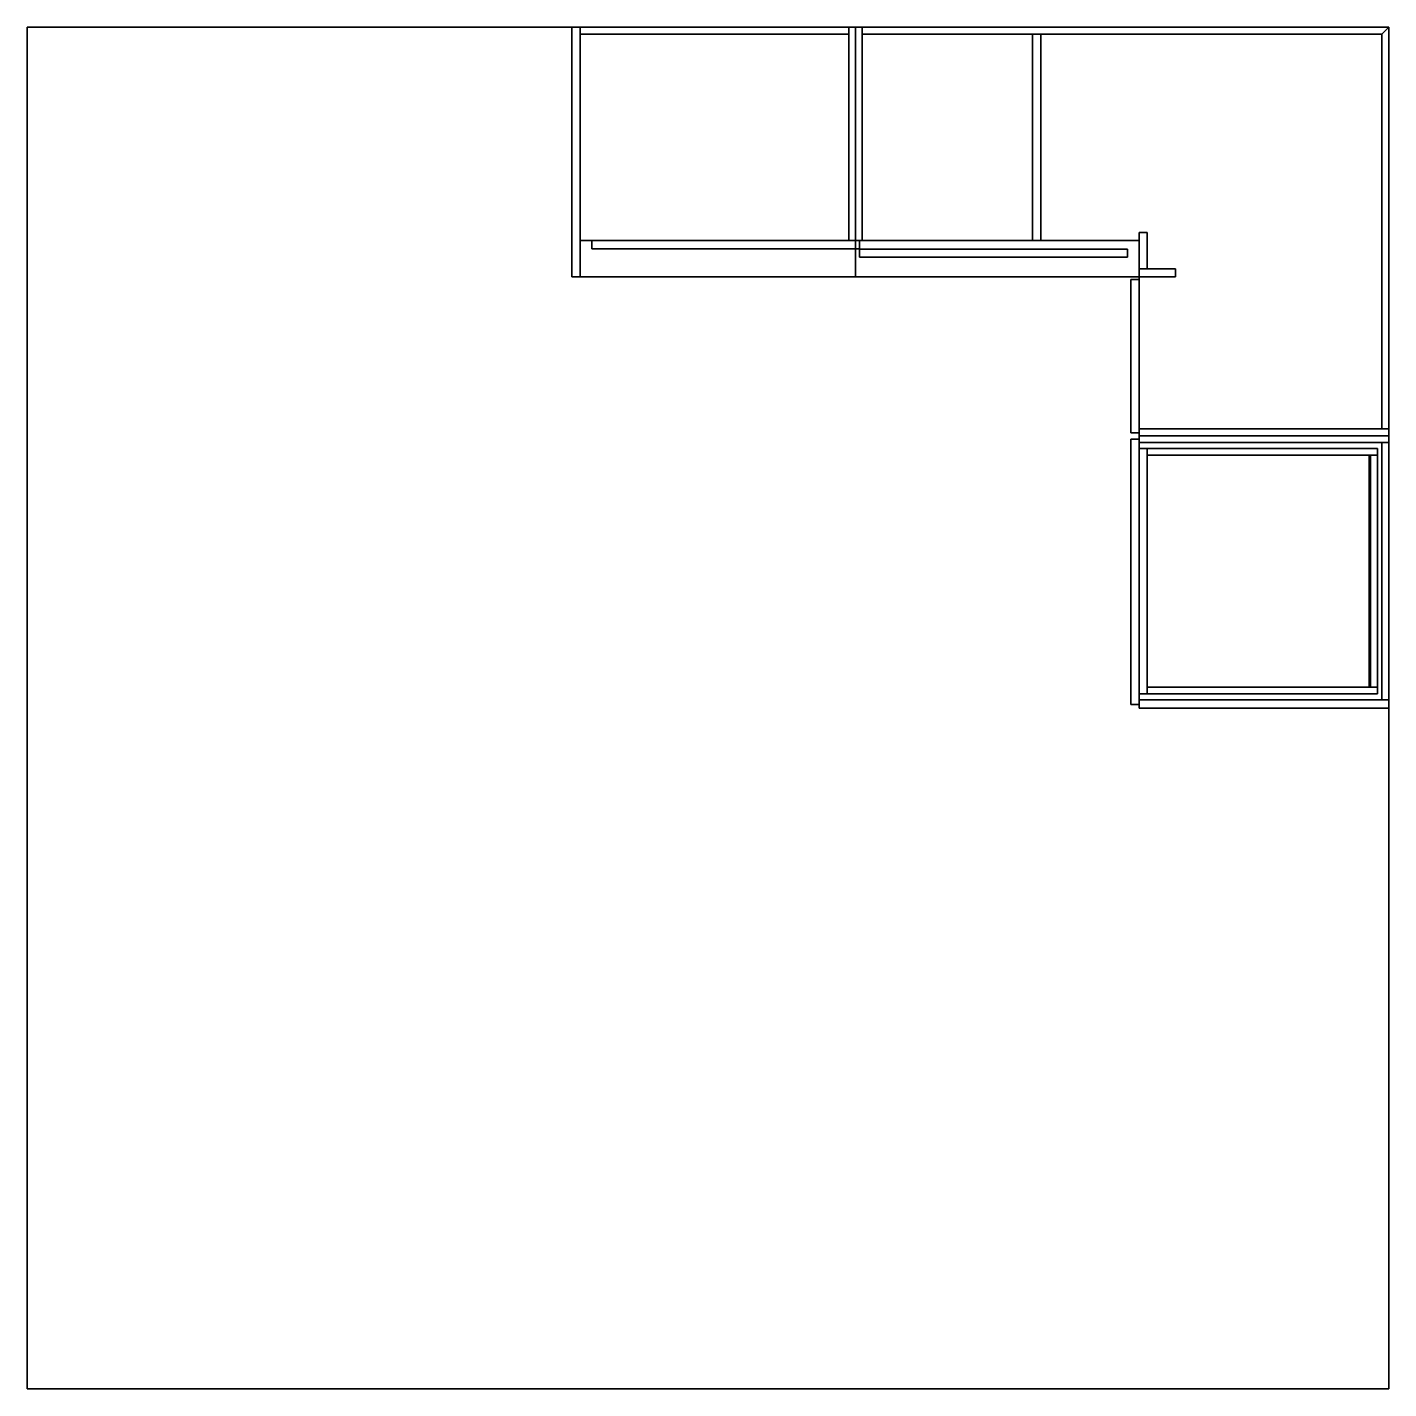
# Model space of a CAD drawing. Extents: x -2000 to 1000, y -2500 to 500.
import ezdxf

# ---------------------------------------------------------------- set-up
doc = ezdxf.new("R2010")
doc.units = 0

# ---------------------------------------------------------------- blocks, each defined once
blk = doc.blocks.new('ProyectoMuebleNiñas.EsquineroPlacard.Suelo', base_point=(625, 0))
at = {"layer": 'Melamina 18 Nebrasca', "color": 0}
for points, invisible_edges in [([(0, 350), (1175, 900), (625, 350), (0, 350)], 11), ([(0, 900), (1175, 900), (0, 350), (0, 900)], 10), ([(625, 350, 18), (0, 900, 18), (0, 350, 18), (625, 350, 18)], 9), ([(1175, 0, 18), (0, 900, 18), (625, 350, 18), (1175, 0, 18)], 15), ([(1175, 900, 18), (0, 900, 18), (1175, 0, 18), (1175, 900, 18)], 10), ([(625, 0), (1175, 900), (1175, 0), (625, 0)], 9), ([(625, 350), (1175, 900), (625, 0), (625, 350)], 11), ([(1175, 0, 18), (625, 350, 18), (625, 0, 18), (1175, 0, 18)], 9)]:
    blk.add_3dface(points, dxfattribs=dict(at, invisible_edges=invisible_edges))
for points in [[(0, 350, 18), (0, 900, 18), (0, 900), (0, 350)], [(0, 900, 18), (1175, 900, 18), (1175, 900), (0, 900)], [(1175, 900, 18), (1175, 0, 18), (1175, 0), (1175, 900)], [(625, 350, 18), (0, 350, 18), (0, 350), (625, 350)], [(625, 0, 18), (625, 350, 18), (625, 350), (625, 0)], [(1175, 0, 18), (625, 0, 18), (625, 0), (1175, 0)]]:
    blk.add_3dface(points, dxfattribs=at)
blk = doc.blocks.new('ProyectoMuebleNiñas.EsquineroPlacard.Techo', base_point=(625, 350, 2300))
at = {"layer": 'Melamina 18 Nebrasca', "color": 0}
for points, invisible_edges in [([(625, 350, 2300), (0, 900, 2300), (0, 350, 2300), (625, 350, 2300)], 9), ([(1175, 0, 2300), (0, 900, 2300), (625, 350, 2300), (1175, 0, 2300)], 15), ([(1175, 900, 2300), (0, 900, 2300), (1175, 0, 2300), (1175, 900, 2300)], 10), ([(0, 350, 2282), (1175, 900, 2282), (625, 350, 2282), (0, 350, 2282)], 11), ([(0, 900, 2282), (1175, 900, 2282), (0, 350, 2282), (0, 900, 2282)], 10), ([(625, 0, 2282), (1175, 900, 2282), (1175, 0, 2282), (625, 0, 2282)], 9), ([(625, 350, 2282), (1175, 900, 2282), (625, 0, 2282), (625, 350, 2282)], 11), ([(1175, 0, 2300), (625, 350, 2300), (625, 0, 2300), (1175, 0, 2300)], 9)]:
    blk.add_3dface(points, dxfattribs=dict(at, invisible_edges=invisible_edges))
for points in [[(0, 900, 2282), (0, 350, 2282), (0, 350, 2300), (0, 900, 2300)], [(1175, 900, 2282), (0, 900, 2282), (0, 900, 2300), (1175, 900, 2300)], [(1175, 0, 2282), (1175, 900, 2282), (1175, 900, 2300), (1175, 0, 2300)], [(0, 350, 2282), (625, 350, 2282), (625, 350, 2300), (0, 350, 2300)], [(625, 350, 2282), (625, 0, 2282), (625, 0, 2300), (625, 350, 2300)], [(625, 0, 2282), (1175, 0, 2282), (1175, 0, 2300), (625, 0, 2300)]]:
    blk.add_3dface(points, dxfattribs=at)
blk = doc.blocks.new('ProyectoMuebleNiñas.EsquineroPlacard.Lateral Izquierdo', base_point=(0, 900, 18))
at = {"layer": 'Melamina 15 Blanca', "color": 0}
for points in [[(0, 900, 18), (0, 430, 18), (0, 430, 2282), (0, 900, 2282)], [(15, 900, 18), (15, 430, 18), (0, 430, 18), (0, 900, 18)], [(15, 430, 2282), (15, 900, 2282), (0, 900, 2282), (0, 430, 2282)], [(15, 900, 2282), (15, 900, 18), (0, 900, 18), (0, 900, 2282)], [(15, 900, 18), (15, 430, 18), (15, 430, 2282), (15, 900, 2282)], [(15, 430, 18), (15, 430, 2282), (0, 430, 2282), (0, 430, 18)]]:
    blk.add_3dface(points, dxfattribs=at)
blk = doc.blocks.new('ProyectoMuebleNiñas.EsquineroPlacard.Lateral Derecho', base_point=(1175, 0, 2282))
at = {"layer": 'Melamina 15 Blanca', "color": 0}
for points in [[(1175, 15, 2282), (625, 15, 2282), (625, 15, 18), (1175, 15, 18)], [(1175, 15, 2282), (625, 15, 2282), (625, 0, 2282), (1175, 0, 2282)], [(625, 15, 2282), (625, 15, 18), (625, 0, 18), (625, 0, 2282)], [(625, 15, 18), (1175, 15, 18), (1175, 0, 18), (625, 0, 18)], [(1175, 0, 2282), (625, 0, 2282), (625, 0, 18), (1175, 0, 18)], [(1175, 15, 18), (1175, 15, 2282), (1175, 0, 2282), (1175, 0, 18)]]:
    blk.add_3dface(points, dxfattribs=at)
blk = doc.blocks.new('ProyectoMuebleNiñas.EsquineroPlacard.Trasera Derecha', base_point=(1175, 900, 2282))
at = {"layer": 'Melamina 15 Blanca', "color": 0}
for points in [[(1160, 885, 2282), (1160, 15, 2282), (1175, 15, 2282), (1175, 900, 2282)], [(1160, 15, 18), (1160, 885, 18), (1175, 900, 18), (1175, 15, 18)], [(1160, 885, 18), (1175, 900, 18), (1175, 900, 2282), (1160, 885, 2282)], [(1175, 900, 2282), (1175, 15, 2282), (1175, 15, 18), (1175, 900, 18)], [(1160, 885, 2282), (1160, 15, 2282), (1160, 15, 18), (1160, 885, 18)], [(1160, 15, 2282), (1160, 15, 18), (1175, 15, 18), (1175, 15, 2282)]]:
    blk.add_3dface(points, dxfattribs=at)
blk = doc.blocks.new('ProyectoMuebleNiñas.EsquineroPlacard.Trasera Izquierda', base_point=(1175, 900, 18))
at = {"layer": 'Melamina 15 Blanca', "color": 0}
for points in [[(1175, 900, 18), (15, 900, 18), (15, 900, 2282), (1175, 900, 2282)], [(1160, 885, 18), (15, 885, 18), (15, 900, 18), (1175, 900, 18)], [(15, 885, 18), (15, 885, 2282), (15, 900, 2282), (15, 900, 18)], [(15, 885, 2282), (1160, 885, 2282), (1175, 900, 2282), (15, 900, 2282)], [(1160, 885, 2282), (1175, 900, 2282), (1175, 900, 18), (1160, 885, 18)], [(1160, 885, 18), (15, 885, 18), (15, 885, 2282), (1160, 885, 2282)]]:
    blk.add_3dface(points, dxfattribs=at)
blk = doc.blocks.new('ProyectoMuebleNiñas.EsquineroPlacard.División Vertical [1]', base_point=(390, 885, 18))
at = {"layer": 'Melamina 18 Blanca', "color": 0}
for points in [[(390, 885, 18), (390, 885, 2282), (390, 430, 2282), (390, 430, 18)], [(390, 885, 18), (408, 885, 18), (408, 885, 2282), (390, 885, 2282)], [(390, 885, 2282), (408, 885, 2282), (408, 430, 2282), (390, 430, 2282)], [(390, 430, 18), (408, 430, 18), (408, 885, 18), (390, 885, 18)], [(408, 885, 18), (408, 885, 2282), (408, 430, 2282), (408, 430, 18)], [(390, 430, 2282), (408, 430, 2282), (408, 430, 18), (390, 430, 18)]]:
    blk.add_3dface(points, dxfattribs=at)
blk = doc.blocks.new('ProyectoMuebleNiñas.EsquineroPlacard.Estante Fijo [1]', base_point=(625, 15, 918))
at = {"layer": 'Melamina 18 Blanca', "color": 0}
for points, invisible_edges in [([(408, 430, 918), (1160, 885, 918), (625, 430, 918), (408, 430, 918)], 11), ([(408, 885, 918), (1160, 885, 918), (408, 430, 918), (408, 885, 918)], 10), ([(625, 430, 936), (408, 885, 936), (408, 430, 936), (625, 430, 936)], 9), ([(1160, 15, 936), (408, 885, 936), (625, 430, 936), (1160, 15, 936)], 15), ([(1160, 885, 936), (408, 885, 936), (1160, 15, 936), (1160, 885, 936)], 10), ([(625, 15, 918), (1160, 885, 918), (1160, 15, 918), (625, 15, 918)], 9), ([(625, 430, 918), (1160, 885, 918), (625, 15, 918), (625, 430, 918)], 11), ([(1160, 15, 936), (625, 430, 936), (625, 15, 936), (1160, 15, 936)], 9)]:
    blk.add_3dface(points, dxfattribs=dict(at, invisible_edges=invisible_edges))
for points in [[(1160, 885, 918), (1160, 885, 936), (408, 885, 936), (408, 885, 918)], [(408, 885, 918), (408, 885, 936), (408, 430, 936), (408, 430, 918)], [(1160, 15, 918), (1160, 15, 936), (1160, 885, 936), (1160, 885, 918)], [(408, 430, 918), (408, 430, 936), (625, 430, 936), (625, 430, 918)], [(625, 430, 918), (625, 430, 936), (625, 15, 936), (625, 15, 918)], [(625, 15, 918), (625, 15, 936), (1160, 15, 936), (1160, 15, 918)]]:
    blk.add_3dface(points, dxfattribs=at)
blk = doc.blocks.new('ProyectoMuebleNiñas.EsquineroPlacard.Estante Fijo [2]', base_point=(625, 15, 1964))
at = {"layer": 'Melamina 18 Blanca', "color": 0}
for points, invisible_edges in [([(408, 430, 1964), (1160, 885, 1964), (625, 430, 1964), (408, 430, 1964)], 11), ([(408, 885, 1964), (1160, 885, 1964), (408, 430, 1964), (408, 885, 1964)], 10), ([(625, 430, 1982), (408, 885, 1982), (408, 430, 1982), (625, 430, 1982)], 9), ([(1160, 15, 1982), (408, 885, 1982), (625, 430, 1982), (1160, 15, 1982)], 15), ([(1160, 885, 1982), (408, 885, 1982), (1160, 15, 1982), (1160, 885, 1982)], 10), ([(625, 15, 1964), (1160, 885, 1964), (1160, 15, 1964), (625, 15, 1964)], 9), ([(625, 430, 1964), (1160, 885, 1964), (625, 15, 1964), (625, 430, 1964)], 11), ([(1160, 15, 1982), (625, 430, 1982), (625, 15, 1982), (1160, 15, 1982)], 9)]:
    blk.add_3dface(points, dxfattribs=dict(at, invisible_edges=invisible_edges))
for points in [[(1160, 885, 1964), (1160, 885, 1982), (408, 885, 1982), (408, 885, 1964)], [(408, 885, 1964), (408, 885, 1982), (408, 430, 1982), (408, 430, 1964)], [(1160, 15, 1964), (1160, 15, 1982), (1160, 885, 1982), (1160, 885, 1964)], [(408, 430, 1964), (408, 430, 1982), (625, 430, 1982), (625, 430, 1964)], [(625, 430, 1964), (625, 430, 1982), (625, 15, 1982), (625, 15, 1964)], [(625, 15, 1964), (625, 15, 1982), (1160, 15, 1982), (1160, 15, 1964)]]:
    blk.add_3dface(points, dxfattribs=at)
blk = doc.blocks.new('ProyectoMuebleNiñas.EsquineroPlacard.División Vertical [2] (1)', base_point=(705, 368, 918))
at = {"layer": 'Melamina 18 Nebrasca', "color": 0}
for points in [[(705, 368, 918), (625, 368, 918), (625, 368, 18), (705, 368, 18)], [(705, 350, 918), (625, 350, 918), (625, 368, 918), (705, 368, 918)], [(625, 368, 918), (625, 350, 918), (625, 350, 18), (625, 368, 18)], [(625, 368, 18), (625, 350, 18), (705, 350, 18), (705, 368, 18)], [(705, 368, 918), (705, 350, 918), (705, 350, 18), (705, 368, 18)], [(705, 350, 18), (625, 350, 18), (625, 350, 918), (705, 350, 918)]]:
    blk.add_3dface(points, dxfattribs=at)
blk = doc.blocks.new('ProyectoMuebleNiñas.EsquineroPlacard.División Vertical [3] (1)', base_point=(705, 368, 1964))
at = {"layer": 'Melamina 18 Nebrasca', "color": 0}
for points in [[(705, 368, 1964), (625, 368, 1964), (625, 368, 936), (705, 368, 936)], [(705, 350, 1964), (625, 350, 1964), (625, 368, 1964), (705, 368, 1964)], [(625, 368, 1964), (625, 350, 1964), (625, 350, 936), (625, 368, 936)], [(625, 368, 936), (625, 350, 936), (705, 350, 936), (705, 368, 936)], [(705, 368, 1964), (705, 350, 1964), (705, 350, 936), (705, 368, 936)], [(705, 350, 936), (625, 350, 936), (625, 350, 1964), (705, 350, 1964)]]:
    blk.add_3dface(points, dxfattribs=at)
blk = doc.blocks.new('ProyectoMuebleNiñas.EsquineroPlacard.División Vertical [4] (1)', base_point=(705, 368, 2282))
at = {"layer": 'Melamina 18 Nebrasca', "color": 0}
for points in [[(705, 368, 2282), (625, 368, 2282), (625, 368, 1982), (705, 368, 1982)], [(705, 350, 2282), (625, 350, 2282), (625, 368, 2282), (705, 368, 2282)], [(625, 368, 2282), (625, 350, 2282), (625, 350, 1982), (625, 368, 1982)], [(625, 368, 1982), (625, 350, 1982), (705, 350, 1982), (705, 368, 1982)], [(705, 368, 2282), (705, 350, 2282), (705, 350, 1982), (705, 368, 1982)], [(705, 350, 1982), (625, 350, 1982), (625, 350, 2282), (705, 350, 2282)]]:
    blk.add_3dface(points, dxfattribs=at)
blk = doc.blocks.new('ProyectoMuebleNiñas.EsquineroPlacard.División Vertical [5] (1)', base_point=(625, 448, 918))
at = {"layer": 'Melamina 18 Nebrasca', "color": 0}
for points in [[(625, 448, 918), (625, 368, 918), (625, 368, 18), (625, 448, 18)], [(643, 448, 918), (643, 368, 918), (625, 368, 918), (625, 448, 918)], [(625, 368, 18), (643, 368, 18), (643, 448, 18), (625, 448, 18)], [(625, 448, 918), (643, 448, 918), (643, 448, 18), (625, 448, 18)], [(643, 448, 18), (643, 368, 18), (643, 368, 918), (643, 448, 918)], [(625, 368, 918), (643, 368, 918), (643, 368, 18), (625, 368, 18)]]:
    blk.add_3dface(points, dxfattribs=at)
blk = doc.blocks.new('ProyectoMuebleNiñas.EsquineroPlacard.División Vertical [6] (1)', base_point=(625, 448, 1964))
at = {"layer": 'Melamina 18 Nebrasca', "color": 0}
for points in [[(625, 448, 1964), (625, 368, 1964), (625, 368, 936), (625, 448, 936)], [(643, 448, 1964), (643, 368, 1964), (625, 368, 1964), (625, 448, 1964)], [(625, 368, 936), (643, 368, 936), (643, 448, 936), (625, 448, 936)], [(625, 448, 1964), (643, 448, 1964), (643, 448, 936), (625, 448, 936)], [(643, 448, 936), (643, 368, 936), (643, 368, 1964), (643, 448, 1964)], [(625, 368, 1964), (643, 368, 1964), (643, 368, 936), (625, 368, 936)]]:
    blk.add_3dface(points, dxfattribs=at)
blk = doc.blocks.new('ProyectoMuebleNiñas.EsquineroPlacard.División Vertical [7] (1)', base_point=(625, 448, 2282))
at = {"layer": 'Melamina 18 Nebrasca', "color": 0}
for points in [[(625, 448, 2282), (625, 368, 2282), (625, 368, 1982), (625, 448, 1982)], [(643, 448, 2282), (643, 368, 2282), (625, 368, 2282), (625, 448, 2282)], [(625, 368, 1982), (643, 368, 1982), (643, 448, 1982), (625, 448, 1982)], [(625, 448, 2282), (643, 448, 2282), (643, 448, 1982), (625, 448, 1982)], [(643, 448, 1982), (643, 368, 1982), (643, 368, 2282), (643, 448, 2282)], [(625, 368, 2282), (643, 368, 2282), (643, 368, 1982), (625, 368, 1982)]]:
    blk.add_3dface(points, dxfattribs=at)
blk = doc.blocks.new('ProyectoMuebleNiñas.EsquineroPlacard.Estante Fijo [3]', base_point=(390, 885, 918))
at = {"layer": 'Melamina 15 Blanca', "color": 0}
for points in [[(390, 885, 918), (15, 885, 918), (15, 430, 918), (390, 430, 918)], [(390, 885, 933), (15, 885, 933), (15, 430, 933), (390, 430, 933)], [(390, 885, 918), (390, 885, 933), (15, 885, 933), (15, 885, 918)], [(15, 885, 918), (15, 885, 933), (15, 430, 933), (15, 430, 918)], [(390, 430, 918), (390, 430, 933), (390, 885, 933), (390, 885, 918)], [(15, 430, 918), (15, 430, 933), (390, 430, 933), (390, 430, 918)]]:
    blk.add_3dface(points, dxfattribs=at)
blk = doc.blocks.new('ProyectoMuebleNiñas.EsquineroPlacard.Estante Fijo [4]', base_point=(390, 885, 1372.7))
at = {"layer": 'Melamina 15 Blanca', "color": 0}
for points in [[(390, 885, 1372.7), (15, 885, 1372.7), (15, 430, 1372.7), (390, 430, 1372.7)], [(390, 885, 1387.7), (15, 885, 1387.7), (15, 430, 1387.7), (390, 430, 1387.7)], [(390, 885, 1372.7), (390, 885, 1387.7), (15, 885, 1387.7), (15, 885, 1372.7)], [(15, 885, 1372.7), (15, 885, 1387.7), (15, 430, 1387.7), (15, 430, 1372.7)], [(390, 430, 1372.7), (390, 430, 1387.7), (390, 885, 1387.7), (390, 885, 1372.7)], [(15, 430, 1372.7), (15, 430, 1387.7), (390, 430, 1387.7), (390, 430, 1372.7)]]:
    blk.add_3dface(points, dxfattribs=at)
blk = doc.blocks.new('ProyectoMuebleNiñas.EsquineroPlacard.Estante Fijo [5]', base_point=(390, 885, 1827.3))
at = {"layer": 'Melamina 15 Blanca', "color": 0}
for points in [[(390, 885, 1827.3), (15, 885, 1827.3), (15, 430, 1827.3), (390, 430, 1827.3)], [(390, 885, 1842.3), (15, 885, 1842.3), (15, 430, 1842.3), (390, 430, 1842.3)], [(390, 885, 1827.3), (390, 885, 1842.3), (15, 885, 1842.3), (15, 885, 1827.3)], [(15, 885, 1827.3), (15, 885, 1842.3), (15, 430, 1842.3), (15, 430, 1827.3)], [(390, 430, 1827.3), (390, 430, 1842.3), (390, 885, 1842.3), (390, 885, 1827.3)], [(15, 430, 1827.3), (15, 430, 1842.3), (390, 430, 1842.3), (390, 430, 1827.3)]]:
    blk.add_3dface(points, dxfattribs=at)
blk = doc.blocks.new('ProyectoMuebleNiñas.EsquineroPlacard.Estante Fijo [6]', base_point=(390, 885, 460.5))
at = {"layer": 'Melamina 15 Blanca', "color": 0}
for points in [[(390, 885, 460.5), (15, 885, 460.5), (15, 430, 460.5), (390, 430, 460.5)], [(390, 885, 475.5), (15, 885, 475.5), (15, 430, 475.5), (390, 430, 475.5)], [(390, 885, 460.5), (390, 885, 475.5), (15, 885, 475.5), (15, 885, 460.5)], [(15, 885, 460.5), (15, 885, 475.5), (15, 430, 475.5), (15, 430, 460.5)], [(390, 430, 460.5), (390, 430, 475.5), (390, 885, 475.5), (390, 885, 460.5)], [(15, 430, 460.5), (15, 430, 475.5), (390, 430, 475.5), (390, 430, 460.5)]]:
    blk.add_3dface(points, dxfattribs=at)
blk = doc.blocks.new('ProyectoMuebleNiñas.EsquineroPlacard.Puerta 1 (unica) [1]', base_point=(607, 6, 6))
at = {"layer": 'Melamina 18 Nebrasca', "color": 0}
for points in [[(607, 6, 6), (607, 6, 924), (607, 344, 924), (607, 344, 6)], [(625, 6, 924), (607, 6, 924), (607, 344, 924), (625, 344, 924)], [(625, 344, 924), (607, 344, 924), (607, 344, 6), (625, 344, 6)], [(625, 344, 6), (607, 344, 6), (607, 6, 6), (625, 6, 6)], [(625, 6, 6), (625, 6, 924), (625, 344, 924), (625, 344, 6)], [(625, 6, 6), (607, 6, 6), (607, 6, 924), (625, 6, 924)]]:
    blk.add_3dface(points, dxfattribs=at)
blk = doc.blocks.new('ProyectoMuebleNiñas.EsquineroPlacard.Puerta 1 (unica) [2]', base_point=(607, 6, 930))
at = {"layer": 'Melamina 18 Nebrasca', "color": 0}
for points in [[(607, 6, 930), (607, 6, 2290), (607, 344, 2290), (607, 344, 930)], [(625, 6, 2290), (607, 6, 2290), (607, 344, 2290), (625, 344, 2290)], [(625, 344, 2290), (607, 344, 2290), (607, 344, 930), (625, 344, 930)], [(625, 344, 930), (607, 344, 930), (607, 6, 930), (625, 6, 930)], [(625, 6, 930), (625, 6, 2290), (625, 344, 2290), (625, 344, 930)], [(625, 6, 930), (607, 6, 930), (607, 6, 2290), (625, 6, 2290)]]:
    blk.add_3dface(points, dxfattribs=at)
blk = doc.blocks.new('ProyectoMuebleNiñas.EsquineroPlacard')
at = {"layer": 'Melamina 15 Blanca'}
for name, p in [('ProyectoMuebleNiñas.EsquineroPlacard.Lateral Izquierdo', (0, 900, 18)), ('ProyectoMuebleNiñas.EsquineroPlacard.Trasera Izquierda', (1175, 900, 18)), ('ProyectoMuebleNiñas.EsquineroPlacard.Trasera Derecha', (1175, 900, 2282)), ('ProyectoMuebleNiñas.EsquineroPlacard.Estante Fijo [3]', (390, 885, 918)), ('ProyectoMuebleNiñas.EsquineroPlacard.Estante Fijo [4]', (390, 885, 1372.7)), ('ProyectoMuebleNiñas.EsquineroPlacard.Estante Fijo [5]', (390, 885, 1827.3)), ('ProyectoMuebleNiñas.EsquineroPlacard.Estante Fijo [6]', (390, 885, 460.5)), ('ProyectoMuebleNiñas.EsquineroPlacard.Lateral Derecho', (1175, 0, 2282))]:
    blk.add_blockref(name, p, dxfattribs=at)
at = {"layer": 'Melamina 18 Blanca'}
for name, p in [('ProyectoMuebleNiñas.EsquineroPlacard.División Vertical [1]', (390, 885, 18)), ('ProyectoMuebleNiñas.EsquineroPlacard.Estante Fijo [1]', (625, 15, 918)), ('ProyectoMuebleNiñas.EsquineroPlacard.Estante Fijo [2]', (625, 15, 1964))]:
    blk.add_blockref(name, p, dxfattribs=at)
at = {"layer": 'Melamina 18 Nebrasca'}
for name, p in [('ProyectoMuebleNiñas.EsquineroPlacard.Suelo', (625, 0)), ('ProyectoMuebleNiñas.EsquineroPlacard.Techo', (625, 350, 2300)), ('ProyectoMuebleNiñas.EsquineroPlacard.División Vertical [5] (1)', (625, 448, 918)), ('ProyectoMuebleNiñas.EsquineroPlacard.División Vertical [6] (1)', (625, 448, 1964)), ('ProyectoMuebleNiñas.EsquineroPlacard.División Vertical [7] (1)', (625, 448, 2282)), ('ProyectoMuebleNiñas.EsquineroPlacard.División Vertical [2] (1)', (705, 368, 918)), ('ProyectoMuebleNiñas.EsquineroPlacard.División Vertical [3] (1)', (705, 368, 1964)), ('ProyectoMuebleNiñas.EsquineroPlacard.División Vertical [4] (1)', (705, 368, 2282)), ('ProyectoMuebleNiñas.EsquineroPlacard.Puerta 1 (unica) [1]', (607, 6, 6)), ('ProyectoMuebleNiñas.EsquineroPlacard.Puerta 1 (unica) [2]', (607, 6, 930))]:
    blk.add_blockref(name, p, dxfattribs=at)
blk = doc.blocks.new('ProyectoMuebleNiñas.LatDerPlacard.Suelo', base_point=(0, 18))
at = {"layer": 'Melamina 18 Nebrasca', "color": 0}
for points in [[(0, 18), (0, 568), (600, 568), (600, 18)], [(0, 18, 18), (0, 568, 18), (600, 568, 18), (600, 18, 18)], [(0, 18, 18), (0, 568, 18), (0, 568), (0, 18)], [(0, 568, 18), (600, 568, 18), (600, 568), (0, 568)], [(600, 568, 18), (600, 18, 18), (600, 18), (600, 568)], [(600, 18, 18), (0, 18, 18), (0, 18), (600, 18)]]:
    blk.add_3dface(points, dxfattribs=at)
blk = doc.blocks.new('ProyectoMuebleNiñas.LatDerPlacard.Techo', base_point=(600, 18, 2300))
at = {"layer": 'Melamina 18 Nebrasca', "color": 0}
for points in [[(600, 18, 2300), (600, 568, 2300), (0, 568, 2300), (0, 18, 2300)], [(600, 18, 2282), (600, 568, 2282), (0, 568, 2282), (0, 18, 2282)], [(600, 568, 2282), (0, 568, 2282), (0, 568, 2300), (600, 568, 2300)], [(0, 568, 2282), (0, 18, 2282), (0, 18, 2300), (0, 568, 2300)], [(600, 18, 2282), (600, 568, 2282), (600, 568, 2300), (600, 18, 2300)], [(0, 18, 2282), (600, 18, 2282), (600, 18, 2300), (0, 18, 2300)]]:
    blk.add_3dface(points, dxfattribs=at)
blk = doc.blocks.new('ProyectoMuebleNiñas.LatDerPlacard.Lateral Derecho', base_point=(600, 18, 18))
at = {"layer": 'Melamina 18 Nebrasca', "color": 0}
for points in [[(582, 18, 18), (582, 568, 18), (582, 568, 2282), (582, 18, 2282)], [(582, 18, 18), (582, 568, 18), (600, 568, 18), (600, 18, 18)], [(582, 568, 18), (582, 568, 2282), (600, 568, 2282), (600, 568, 18)], [(582, 568, 2282), (582, 18, 2282), (600, 18, 2282), (600, 568, 2282)], [(600, 18, 18), (600, 568, 18), (600, 568, 2282), (600, 18, 2282)], [(582, 18, 2282), (582, 18, 18), (600, 18, 18), (600, 18, 2282)]]:
    blk.add_3dface(points, dxfattribs=at)
blk = doc.blocks.new('ProyectoMuebleNiñas.LatDerPlacard.Trasera', base_point=(15, 568, 2282))
at = {"layer": 'Melamina 15 Blanca', "color": 0}
for points in [[(15, 568, 2282), (582, 568, 2282), (582, 568, 18), (15, 568, 18)], [(15, 553, 2282), (582, 553, 2282), (582, 568, 2282), (15, 568, 2282)], [(582, 553, 18), (15, 553, 18), (15, 568, 18), (582, 568, 18)], [(15, 553, 18), (15, 553, 2282), (15, 568, 2282), (15, 568, 18)], [(15, 553, 2282), (582, 553, 2282), (582, 553, 18), (15, 553, 18)], [(582, 553, 2282), (582, 553, 18), (582, 568, 18), (582, 568, 2282)]]:
    blk.add_3dface(points, dxfattribs=at)
blk = doc.blocks.new('ProyectoMuebleNiñas.LatDerPlacard.Lateral Izquierdo', base_point=(0, 18, 2282))
at = {"layer": 'Melamina 15 Blanca', "color": 0}
for points in [[(0, 18, 2282), (0, 568, 2282), (0, 568, 18), (0, 18, 18)], [(15, 18, 2282), (15, 568, 2282), (0, 568, 2282), (0, 18, 2282)], [(15, 568, 2282), (15, 568, 18), (0, 568, 18), (0, 568, 2282)], [(15, 568, 18), (15, 18, 18), (0, 18, 18), (0, 568, 18)], [(15, 18, 2282), (15, 568, 2282), (15, 568, 18), (15, 18, 18)], [(15, 18, 18), (15, 18, 2282), (0, 18, 2282), (0, 18, 18)]]:
    blk.add_3dface(points, dxfattribs=at)
blk = doc.blocks.new('ProyectoMuebleNiñas.LatDerPlacard.Estante Fijo [1]', base_point=(15, 18, 368))
at = {"layer": 'Melamina 15 Blanca', "color": 0}
for points in [[(15, 18, 368), (582, 18, 368), (582, 553, 368), (15, 553, 368)], [(15, 18, 383), (582, 18, 383), (582, 553, 383), (15, 553, 383)], [(582, 553, 368), (582, 553, 383), (15, 553, 383), (15, 553, 368)], [(15, 553, 368), (15, 553, 383), (15, 18, 383), (15, 18, 368)], [(582, 18, 368), (582, 18, 383), (582, 553, 383), (582, 553, 368)], [(15, 18, 368), (15, 18, 383), (582, 18, 383), (582, 18, 368)]]:
    blk.add_3dface(points, dxfattribs=at)
blk = doc.blocks.new('ProyectoMuebleNiñas.LatDerPlacard.Estante Fijo [2]', base_point=(15, 18, 1964))
at = {"layer": 'Melamina 18 Blanca', "color": 0}
for points in [[(15, 18, 1964), (582, 18, 1964), (582, 553, 1964), (15, 553, 1964)], [(15, 18, 1982), (582, 18, 1982), (582, 553, 1982), (15, 553, 1982)], [(582, 553, 1964), (582, 553, 1982), (15, 553, 1982), (15, 553, 1964)], [(15, 553, 1964), (15, 553, 1982), (15, 18, 1982), (15, 18, 1964)], [(582, 18, 1964), (582, 18, 1982), (582, 553, 1982), (582, 553, 1964)], [(15, 18, 1964), (15, 18, 1982), (582, 18, 1982), (582, 18, 1964)]]:
    blk.add_3dface(points, dxfattribs=at)
blk = doc.blocks.new('ProyectoMuebleNiñas.LatDerPlacard.Estante Fijo [3]', base_point=(15, 18, 733))
at = {"layer": 'Melamina 15 Blanca', "color": 0}
for points in [[(15, 18, 733), (582, 18, 733), (582, 553, 733), (15, 553, 733)], [(15, 18, 748), (582, 18, 748), (582, 553, 748), (15, 553, 748)], [(582, 553, 733), (582, 553, 748), (15, 553, 748), (15, 553, 733)], [(15, 553, 733), (15, 553, 748), (15, 18, 748), (15, 18, 733)], [(582, 18, 733), (582, 18, 748), (582, 553, 748), (582, 553, 733)], [(15, 18, 733), (15, 18, 748), (582, 18, 748), (582, 18, 733)]]:
    blk.add_3dface(points, dxfattribs=at)
blk = doc.blocks.new('ProyectoMuebleNiñas.LatDerPlacard.Cajón 1 [1] (1)', base_point=(8, 18, 379.5))
at = {"layer": 'Melamina 18 Nebrasca', "color": 0}
for points in [[(8, 18, 379.5), (8, 18, 736.5), (592, 18, 736.5), (592, 18, 379.5)], [(8, 0, 379.5), (8, 18, 379.5), (8, 18, 736.5), (8, 0, 736.5)], [(8, 0, 736.5), (8, 18, 736.5), (592, 18, 736.5), (592, 0, 736.5)], [(592, 0, 379.5), (592, 18, 379.5), (8, 18, 379.5), (8, 0, 379.5)], [(8, 0, 379.5), (8, 0, 736.5), (592, 0, 736.5), (592, 0, 379.5)], [(592, 0, 736.5), (592, 18, 736.5), (592, 18, 379.5), (592, 0, 379.5)]]:
    blk.add_3dface(points, dxfattribs=at)
blk = doc.blocks.new('ProyectoMuebleNiñas.LatDerPlacard.Contra-Frente Cajón 1 [1]', base_point=(28, 18, 393))
at = {"layer": 'Melamina 18 Nebrasca', "color": 0}
for points in [[(28, 36, 393), (28, 36, 583), (569, 36, 583), (569, 36, 393)], [(28, 18, 393), (28, 36, 393), (28, 36, 583), (28, 18, 583)], [(28, 18, 583), (28, 36, 583), (569, 36, 583), (569, 18, 583)], [(569, 18, 393), (569, 36, 393), (28, 36, 393), (28, 18, 393)], [(569, 18, 583), (569, 36, 583), (569, 36, 393), (569, 18, 393)], [(28, 18, 393), (28, 18, 583), (569, 18, 583), (569, 18, 393)]]:
    blk.add_3dface(points, dxfattribs=at)
blk = doc.blocks.new('ProyectoMuebleNiñas.LatDerPlacard.Lateral Izq Cajón 1 [1]', base_point=(28, 36, 583))
at = {"layer": 'Melamina 15 Blanca', "color": 0}
for points in [[(28, 36, 583), (28, 36, 393), (28, 543, 393), (28, 543, 583)], [(28, 36, 393), (43, 36, 393), (43, 543, 393), (28, 543, 393)], [(28, 543, 393), (43, 543, 393), (43, 543, 583), (28, 543, 583)], [(28, 543, 583), (43, 543, 583), (43, 36, 583), (28, 36, 583)], [(43, 36, 583), (43, 36, 393), (43, 543, 393), (43, 543, 583)], [(28, 36, 583), (43, 36, 583), (43, 36, 393), (28, 36, 393)]]:
    blk.add_3dface(points, dxfattribs=at)
blk = doc.blocks.new('ProyectoMuebleNiñas.LatDerPlacard.Lateral Der Cajón 1 [1]', base_point=(569, 36, 393))
at = {"layer": 'Melamina 15 Blanca', "color": 0}
for points in [[(554, 36, 393), (554, 36, 583), (554, 543, 583), (554, 543, 393)], [(569, 36, 583), (554, 36, 583), (554, 543, 583), (569, 543, 583)], [(569, 543, 583), (554, 543, 583), (554, 543, 393), (569, 543, 393)], [(569, 543, 393), (554, 543, 393), (554, 36, 393), (569, 36, 393)], [(569, 36, 393), (569, 36, 583), (569, 543, 583), (569, 543, 393)], [(569, 36, 393), (554, 36, 393), (554, 36, 583), (569, 36, 583)]]:
    blk.add_3dface(points, dxfattribs=at)
blk = doc.blocks.new('ProyectoMuebleNiñas.LatDerPlacard.Fondo Cajón 1 [1]', base_point=(43, 36, 393))
at = {"layer": 'Melamina 15 Blanca', "color": 0}
for points in [[(43, 36, 393), (554, 36, 393), (554, 528, 393), (43, 528, 393)], [(43, 36, 408), (554, 36, 408), (554, 528, 408), (43, 528, 408)], [(554, 528, 393), (554, 528, 408), (43, 528, 408), (43, 528, 393)], [(43, 528, 393), (43, 528, 408), (43, 36, 408), (43, 36, 393)], [(554, 36, 393), (554, 36, 408), (554, 528, 408), (554, 528, 393)], [(43, 36, 393), (43, 36, 408), (554, 36, 408), (554, 36, 393)]]:
    blk.add_3dface(points, dxfattribs=at)
blk = doc.blocks.new('ProyectoMuebleNiñas.LatDerPlacard.Trasera Cajón 1 [1]', base_point=(43, 543, 583))
at = {"layer": 'Melamina 15 Blanca', "color": 0}
for points in [[(43, 543, 583), (43, 543, 393), (554, 543, 393), (554, 543, 583)], [(43, 543, 583), (43, 528, 583), (43, 528, 393), (43, 543, 393)], [(43, 543, 393), (43, 528, 393), (554, 528, 393), (554, 543, 393)], [(554, 543, 583), (554, 528, 583), (43, 528, 583), (43, 543, 583)], [(554, 543, 393), (554, 528, 393), (554, 528, 583), (554, 543, 583)], [(43, 528, 583), (43, 528, 393), (554, 528, 393), (554, 528, 583)]]:
    blk.add_3dface(points, dxfattribs=at)
blk = doc.blocks.new('ProyectoMuebleNiñas.LatDerPlacard.Cajón 1 [2] (1)', base_point=(8, 18, 8))
at = {"layer": 'Melamina 18 Nebrasca', "color": 0}
for points in [[(8, 18, 8), (8, 18, 371.5), (592, 18, 371.5), (592, 18, 8)], [(8, 0, 8), (8, 18, 8), (8, 18, 371.5), (8, 0, 371.5)], [(8, 0, 371.5), (8, 18, 371.5), (592, 18, 371.5), (592, 0, 371.5)], [(592, 0, 8), (592, 18, 8), (8, 18, 8), (8, 0, 8)], [(8, 0, 8), (8, 0, 371.5), (592, 0, 371.5), (592, 0, 8)], [(592, 0, 371.5), (592, 18, 371.5), (592, 18, 8), (592, 0, 8)]]:
    blk.add_3dface(points, dxfattribs=at)
blk = doc.blocks.new('ProyectoMuebleNiñas.LatDerPlacard.Contra-Frente Cajón 1 [2]', base_point=(28, 18, 28))
at = {"layer": 'Melamina 18 Nebrasca', "color": 0}
for points in [[(28, 36, 28), (28, 36, 218), (569, 36, 218), (569, 36, 28)], [(28, 18, 28), (28, 36, 28), (28, 36, 218), (28, 18, 218)], [(28, 18, 218), (28, 36, 218), (569, 36, 218), (569, 18, 218)], [(569, 18, 28), (569, 36, 28), (28, 36, 28), (28, 18, 28)], [(569, 18, 218), (569, 36, 218), (569, 36, 28), (569, 18, 28)], [(28, 18, 28), (28, 18, 218), (569, 18, 218), (569, 18, 28)]]:
    blk.add_3dface(points, dxfattribs=at)
blk = doc.blocks.new('ProyectoMuebleNiñas.LatDerPlacard.Lateral Izq Cajón 1 [2]', base_point=(28, 36, 218))
at = {"layer": 'Melamina 15 Blanca', "color": 0}
for points in [[(28, 36, 218), (28, 36, 28), (28, 543, 28), (28, 543, 218)], [(28, 36, 28), (43, 36, 28), (43, 543, 28), (28, 543, 28)], [(28, 543, 28), (43, 543, 28), (43, 543, 218), (28, 543, 218)], [(28, 543, 218), (43, 543, 218), (43, 36, 218), (28, 36, 218)], [(43, 36, 218), (43, 36, 28), (43, 543, 28), (43, 543, 218)], [(28, 36, 218), (43, 36, 218), (43, 36, 28), (28, 36, 28)]]:
    blk.add_3dface(points, dxfattribs=at)
blk = doc.blocks.new('ProyectoMuebleNiñas.LatDerPlacard.Lateral Der Cajón 1 [2]', base_point=(569, 36, 28))
at = {"layer": 'Melamina 15 Blanca', "color": 0}
for points in [[(554, 36, 28), (554, 36, 218), (554, 543, 218), (554, 543, 28)], [(569, 36, 218), (554, 36, 218), (554, 543, 218), (569, 543, 218)], [(569, 543, 218), (554, 543, 218), (554, 543, 28), (569, 543, 28)], [(569, 543, 28), (554, 543, 28), (554, 36, 28), (569, 36, 28)], [(569, 36, 28), (569, 36, 218), (569, 543, 218), (569, 543, 28)], [(569, 36, 28), (554, 36, 28), (554, 36, 218), (569, 36, 218)]]:
    blk.add_3dface(points, dxfattribs=at)
blk = doc.blocks.new('ProyectoMuebleNiñas.LatDerPlacard.Fondo Cajón 1 [2]', base_point=(43, 36, 28))
at = {"layer": 'Melamina 15 Blanca', "color": 0}
for points in [[(43, 36, 28), (554, 36, 28), (554, 525, 28), (43, 525, 28)], [(43, 36, 43), (554, 36, 43), (554, 525, 43), (43, 525, 43)], [(554, 525, 28), (554, 525, 43), (43, 525, 43), (43, 525, 28)], [(43, 525, 28), (43, 525, 43), (43, 36, 43), (43, 36, 28)], [(554, 36, 28), (554, 36, 43), (554, 525, 43), (554, 525, 28)], [(43, 36, 28), (43, 36, 43), (554, 36, 43), (554, 36, 28)]]:
    blk.add_3dface(points, dxfattribs=at)
blk = doc.blocks.new('ProyectoMuebleNiñas.LatDerPlacard.Trasera Cajón 1 [2]', base_point=(43, 543, 218))
at = {"layer": 'Melamina 18 Blanca', "color": 0}
for points in [[(43, 543, 218), (43, 543, 28), (554, 543, 28), (554, 543, 218)], [(43, 543, 218), (43, 525, 218), (43, 525, 28), (43, 543, 28)], [(43, 543, 28), (43, 525, 28), (554, 525, 28), (554, 543, 28)], [(554, 543, 218), (554, 525, 218), (43, 525, 218), (43, 543, 218)], [(554, 543, 28), (554, 525, 28), (554, 525, 218), (554, 543, 218)], [(43, 525, 218), (43, 525, 28), (554, 525, 28), (554, 525, 218)]]:
    blk.add_3dface(points, dxfattribs=at)
blk = doc.blocks.new('ProyectoMuebleNiñas.LatDerPlacard.Puerta 1 (unica) [1]', base_point=(8, 0, 2290))
at = {"layer": 'Melamina 18 Nebrasca', "color": 0}
for points in [[(8, 18, 2290), (8, 18, 744.5), (592, 18, 744.5), (592, 18, 2290)], [(8, 18, 2290), (8, 0, 2290), (8, 0, 744.5), (8, 18, 744.5)], [(8, 18, 744.5), (8, 0, 744.5), (592, 0, 744.5), (592, 18, 744.5)], [(592, 18, 2290), (592, 0, 2290), (8, 0, 2290), (8, 18, 2290)], [(8, 0, 2290), (8, 0, 744.5), (592, 0, 744.5), (592, 0, 2290)], [(592, 18, 744.5), (592, 0, 744.5), (592, 0, 2290), (592, 18, 2290)]]:
    blk.add_3dface(points, dxfattribs=at)
blk = doc.blocks.new('ProyectoMuebleNiñas.LatDerPlacard')
at = {"layer": 'Melamina 15 Blanca'}
for name, p in [('ProyectoMuebleNiñas.LatDerPlacard.Lateral Izquierdo', (0, 18, 2282)), ('ProyectoMuebleNiñas.LatDerPlacard.Trasera', (15, 568, 2282)), ('ProyectoMuebleNiñas.LatDerPlacard.Estante Fijo [1]', (15, 18, 368)), ('ProyectoMuebleNiñas.LatDerPlacard.Estante Fijo [3]', (15, 18, 733)), ('ProyectoMuebleNiñas.LatDerPlacard.Lateral Izq Cajón 1 [1]', (28, 36, 583)), ('ProyectoMuebleNiñas.LatDerPlacard.Lateral Izq Cajón 1 [2]', (28, 36, 218)), ('ProyectoMuebleNiñas.LatDerPlacard.Trasera Cajón 1 [1]', (43, 543, 583)), ('ProyectoMuebleNiñas.LatDerPlacard.Lateral Der Cajón 1 [1]', (569, 36, 393)), ('ProyectoMuebleNiñas.LatDerPlacard.Lateral Der Cajón 1 [2]', (569, 36, 28)), ('ProyectoMuebleNiñas.LatDerPlacard.Fondo Cajón 1 [1]', (43, 36, 393)), ('ProyectoMuebleNiñas.LatDerPlacard.Fondo Cajón 1 [2]', (43, 36, 28))]:
    blk.add_blockref(name, p, dxfattribs=at)
at = {"layer": 'Melamina 18 Blanca'}
for name, p in [('ProyectoMuebleNiñas.LatDerPlacard.Estante Fijo [2]', (15, 18, 1964)), ('ProyectoMuebleNiñas.LatDerPlacard.Trasera Cajón 1 [2]', (43, 543, 218))]:
    blk.add_blockref(name, p, dxfattribs=at)
at = {"layer": 'Melamina 18 Nebrasca'}
for name, p in [('ProyectoMuebleNiñas.LatDerPlacard.Suelo', (0, 18)), ('ProyectoMuebleNiñas.LatDerPlacard.Techo', (600, 18, 2300)), ('ProyectoMuebleNiñas.LatDerPlacard.Lateral Derecho', (600, 18, 18)), ('ProyectoMuebleNiñas.LatDerPlacard.Contra-Frente Cajón 1 [1]', (28, 18, 393)), ('ProyectoMuebleNiñas.LatDerPlacard.Contra-Frente Cajón 1 [2]', (28, 18, 28)), ('ProyectoMuebleNiñas.LatDerPlacard.Cajón 1 [1] (1)', (8, 18, 379.5)), ('ProyectoMuebleNiñas.LatDerPlacard.Cajón 1 [2] (1)', (8, 18, 8)), ('ProyectoMuebleNiñas.LatDerPlacard.Puerta 1 (unica) [1]', (8, 0, 2290))]:
    blk.add_blockref(name, p, dxfattribs=at)
blk = doc.blocks.new('ProyectoMuebleNiñas.LatIzqPlacard.Suelo')
at = {"layer": 'Melamina 18 Nebrasca', "color": 0}
for points in [[(0, 0), (0, 550), (625, 550), (625, 0)], [(0, 0, 18), (0, 550, 18), (625, 550, 18), (625, 0, 18)], [(0, 0, 18), (0, 550, 18), (0, 550), (0, 0)], [(0, 550, 18), (625, 550, 18), (625, 550), (0, 550)], [(625, 550, 18), (625, 0, 18), (625, 0), (625, 550)], [(625, 0, 18), (0, 0, 18), (0, 0), (625, 0)]]:
    blk.add_3dface(points, dxfattribs=at)
blk = doc.blocks.new('ProyectoMuebleNiñas.LatIzqPlacard.Techo', base_point=(625, 0, 2300))
at = {"layer": 'Melamina 18 Nebrasca', "color": 0}
for points in [[(625, 0, 2300), (625, 550, 2300), (0, 550, 2300), (0, 0, 2300)], [(625, 0, 2282), (625, 550, 2282), (0, 550, 2282), (0, 0, 2282)], [(625, 550, 2282), (0, 550, 2282), (0, 550, 2300), (625, 550, 2300)], [(0, 550, 2282), (0, 0, 2282), (0, 0, 2300), (0, 550, 2300)], [(625, 0, 2282), (625, 550, 2282), (625, 550, 2300), (625, 0, 2300)], [(0, 0, 2282), (625, 0, 2282), (625, 0, 2300), (0, 0, 2300)]]:
    blk.add_3dface(points, dxfattribs=at)
blk = doc.blocks.new('ProyectoMuebleNiñas.LatIzqPlacard.Lateral Derecho', base_point=(625, 80, 18))
at = {"layer": 'Melamina 15 Blanca', "color": 0}
for points in [[(610, 80, 18), (610, 550, 18), (610, 550, 2282), (610, 80, 2282)], [(610, 80, 18), (610, 550, 18), (625, 550, 18), (625, 80, 18)], [(610, 550, 18), (610, 550, 2282), (625, 550, 2282), (625, 550, 18)], [(610, 550, 2282), (610, 80, 2282), (625, 80, 2282), (625, 550, 2282)], [(625, 80, 18), (625, 550, 18), (625, 550, 2282), (625, 80, 2282)], [(610, 80, 2282), (610, 80, 18), (625, 80, 18), (625, 80, 2282)]]:
    blk.add_3dface(points, dxfattribs=at)
blk = doc.blocks.new('ProyectoMuebleNiñas.LatIzqPlacard.Trasera', base_point=(18, 550, 2282))
at = {"layer": 'Melamina 15 Blanca', "color": 0}
for points in [[(18, 550, 2282), (610, 550, 2282), (610, 550, 18), (18, 550, 18)], [(18, 535, 2282), (610, 535, 2282), (610, 550, 2282), (18, 550, 2282)], [(610, 535, 18), (18, 535, 18), (18, 550, 18), (610, 550, 18)], [(18, 535, 18), (18, 535, 2282), (18, 550, 2282), (18, 550, 18)], [(610, 535, 2282), (610, 535, 18), (610, 550, 18), (610, 550, 2282)], [(18, 535, 2282), (610, 535, 2282), (610, 535, 18), (18, 535, 18)]]:
    blk.add_3dface(points, dxfattribs=at)
blk = doc.blocks.new('ProyectoMuebleNiñas.LatIzqPlacard.Lateral Izquierdo', base_point=(0, 0, 2282))
at = {"layer": 'Melamina 18 Nebrasca', "color": 0}
for points in [[(0, 0, 2282), (0, 550, 2282), (0, 550, 18), (0, 0, 18)], [(18, 0, 2282), (18, 550, 2282), (0, 550, 2282), (0, 0, 2282)], [(18, 550, 2282), (18, 550, 18), (0, 550, 18), (0, 550, 2282)], [(18, 550, 18), (18, 0, 18), (0, 0, 18), (0, 550, 18)], [(18, 0, 2282), (18, 550, 2282), (18, 550, 18), (18, 0, 18)], [(18, 0, 18), (18, 0, 2282), (0, 0, 2282), (0, 0, 18)]]:
    blk.add_3dface(points, dxfattribs=at)
blk = doc.blocks.new('ProyectoMuebleNiñas.LatIzqPlacard.Estante Fijo [1]', base_point=(18, 80, 518))
at = {"layer": 'Melamina 18 Blanca', "color": 0}
for points in [[(18, 80, 518), (610, 80, 518), (610, 535, 518), (18, 535, 518)], [(18, 80, 536), (610, 80, 536), (610, 535, 536), (18, 535, 536)], [(610, 535, 518), (610, 535, 536), (18, 535, 536), (18, 535, 518)], [(18, 535, 518), (18, 535, 536), (18, 80, 536), (18, 80, 518)], [(610, 80, 518), (610, 80, 536), (610, 535, 536), (610, 535, 518)], [(18, 80, 518), (18, 80, 536), (610, 80, 536), (610, 80, 518)]]:
    blk.add_3dface(points, dxfattribs=at)
blk = doc.blocks.new('ProyectoMuebleNiñas.LatIzqPlacard.Estante Fijo [2]', base_point=(18, 80, 1136))
at = {"layer": 'Melamina 18 Blanca', "color": 0}
for points in [[(18, 80, 1136), (610, 80, 1136), (610, 535, 1136), (18, 535, 1136)], [(18, 80, 1154), (610, 80, 1154), (610, 535, 1154), (18, 535, 1154)], [(610, 535, 1136), (610, 535, 1154), (18, 535, 1154), (18, 535, 1136)], [(18, 535, 1136), (18, 535, 1154), (18, 80, 1154), (18, 80, 1136)], [(610, 80, 1136), (610, 80, 1154), (610, 535, 1154), (610, 535, 1136)], [(18, 80, 1136), (18, 80, 1154), (610, 80, 1154), (610, 80, 1136)]]:
    blk.add_3dface(points, dxfattribs=at)
blk = doc.blocks.new('ProyectoMuebleNiñas.LatIzqPlacard')
at = {"layer": 'Melamina 15 Blanca'}
for name, p in [('ProyectoMuebleNiñas.LatIzqPlacard.Trasera', (18, 550, 2282)), ('ProyectoMuebleNiñas.LatIzqPlacard.Lateral Derecho', (625, 80, 18))]:
    blk.add_blockref(name, p, dxfattribs=at)
at = {"layer": 'Melamina 18 Blanca'}
for name, p in [('ProyectoMuebleNiñas.LatIzqPlacard.Estante Fijo [1]', (18, 80, 518)), ('ProyectoMuebleNiñas.LatIzqPlacard.Estante Fijo [2]', (18, 80, 1136))]:
    blk.add_blockref(name, p, dxfattribs=at)
at = {"layer": 'Melamina 18 Nebrasca'}
for name, p in [('ProyectoMuebleNiñas.LatIzqPlacard.Suelo', (0, 0)), ('ProyectoMuebleNiñas.LatIzqPlacard.Techo', (625, 0, 2300)), ('ProyectoMuebleNiñas.LatIzqPlacard.Lateral Izquierdo', (0, 0, 2282))]:
    blk.add_blockref(name, p, dxfattribs=at)
blk = doc.blocks.new('ProyectoMuebleNiñas.PuertasPlacard[1].Puerta 1 (corredera) [1] (1)', base_point=(634, 43, 2256))
at = {"layer": 'Melamina 18 Nebrasca', "color": 0}
for points in [[(634, 61, 18), (1224, 61, 18), (1224, 61, 2256), (634, 61, 2256)], [(1224, 61, 2256), (1224, 43, 2256), (634, 43, 2256), (634, 61, 2256)], [(634, 43, 18), (1224, 43, 18), (1224, 61, 18), (634, 61, 18)], [(634, 43, 2256), (634, 61, 2256), (634, 61, 18), (634, 43, 18)], [(1224, 61, 18), (1224, 43, 18), (1224, 43, 2256), (1224, 61, 2256)], [(634, 43, 2256), (1224, 43, 2256), (1224, 43, 18), (634, 43, 18)]]:
    blk.add_3dface(points, dxfattribs=at)
blk = doc.blocks.new('ProyectoMuebleNiñas.PuertasPlacard[1].Puerta 1 (corredera) [1] (2)', base_point=(44, 62, 2256))
at = {"layer": 'Melamina 18 Nebrasca', "color": 0}
for points in [[(44, 80, 2256), (44, 80, 18), (634, 80, 18), (634, 80, 2256)], [(634, 62, 2256), (44, 62, 2256), (44, 80, 2256), (634, 80, 2256)], [(44, 80, 18), (44, 62, 18), (634, 62, 18), (634, 80, 18)], [(44, 80, 2256), (44, 62, 2256), (44, 62, 18), (44, 80, 18)], [(44, 62, 2256), (634, 62, 2256), (634, 62, 18), (44, 62, 18)], [(634, 62, 18), (634, 80, 18), (634, 80, 2256), (634, 62, 2256)]]:
    blk.add_3dface(points, dxfattribs=at)
blk = doc.blocks.new('ProyectoMuebleNiñas.PuertasPlacard[1]')
at = {"layer": 'Melamina 18 Nebrasca'}
for name, p in [('ProyectoMuebleNiñas.PuertasPlacard[1].Puerta 1 (corredera) [1] (2)', (44, 62, 2256)), ('ProyectoMuebleNiñas.PuertasPlacard[1].Puerta 1 (corredera) [1] (1)', (634, 43, 2256))]:
    blk.add_blockref(name, p, dxfattribs=at)
blk = doc.blocks.new('ProyectoMuebleNiñas.Suelo 1', base_point=(-2000, -2500))
at = {"color": 0}
for points in [[(-2000, -2500), (1000, -2500), (1000, 500), (-2000, 500)], [(-2000, -2500, -100), (1000, -2500, -100), (1000, 500, -100), (-2000, 500, -100)], [(1000, 500, -100), (1000, 500), (-2000, 500), (-2000, 500, -100)], [(-2000, 500, -100), (-2000, 500), (-2000, -2500), (-2000, -2500, -100)], [(1000, -2500, -100), (1000, -2500), (1000, 500), (1000, 500, -100)], [(-2000, -2500, -100), (-2000, -2500), (1000, -2500), (1000, -2500, -100)]]:
    blk.add_3dface(points, dxfattribs=at)

msp = doc.modelspace()

# ---------------------------------------------------------------- block references
for name, p in [('ProyectoMuebleNiñas.Suelo 1', (-2000, -2500)), ('ProyectoMuebleNiñas.LatIzqPlacard', (-800, -50)), ('ProyectoMuebleNiñas.EsquineroPlacard', (-175, -400)), ('ProyectoMuebleNiñas.PuertasPlacard[1]', (-800, -50))]:
    msp.add_blockref(name, p)
at = {"rotation": -90}
msp.add_blockref('ProyectoMuebleNiñas.LatDerPlacard', (432, -400), dxfattribs=at)

doc.saveas('drawing.dxf')
